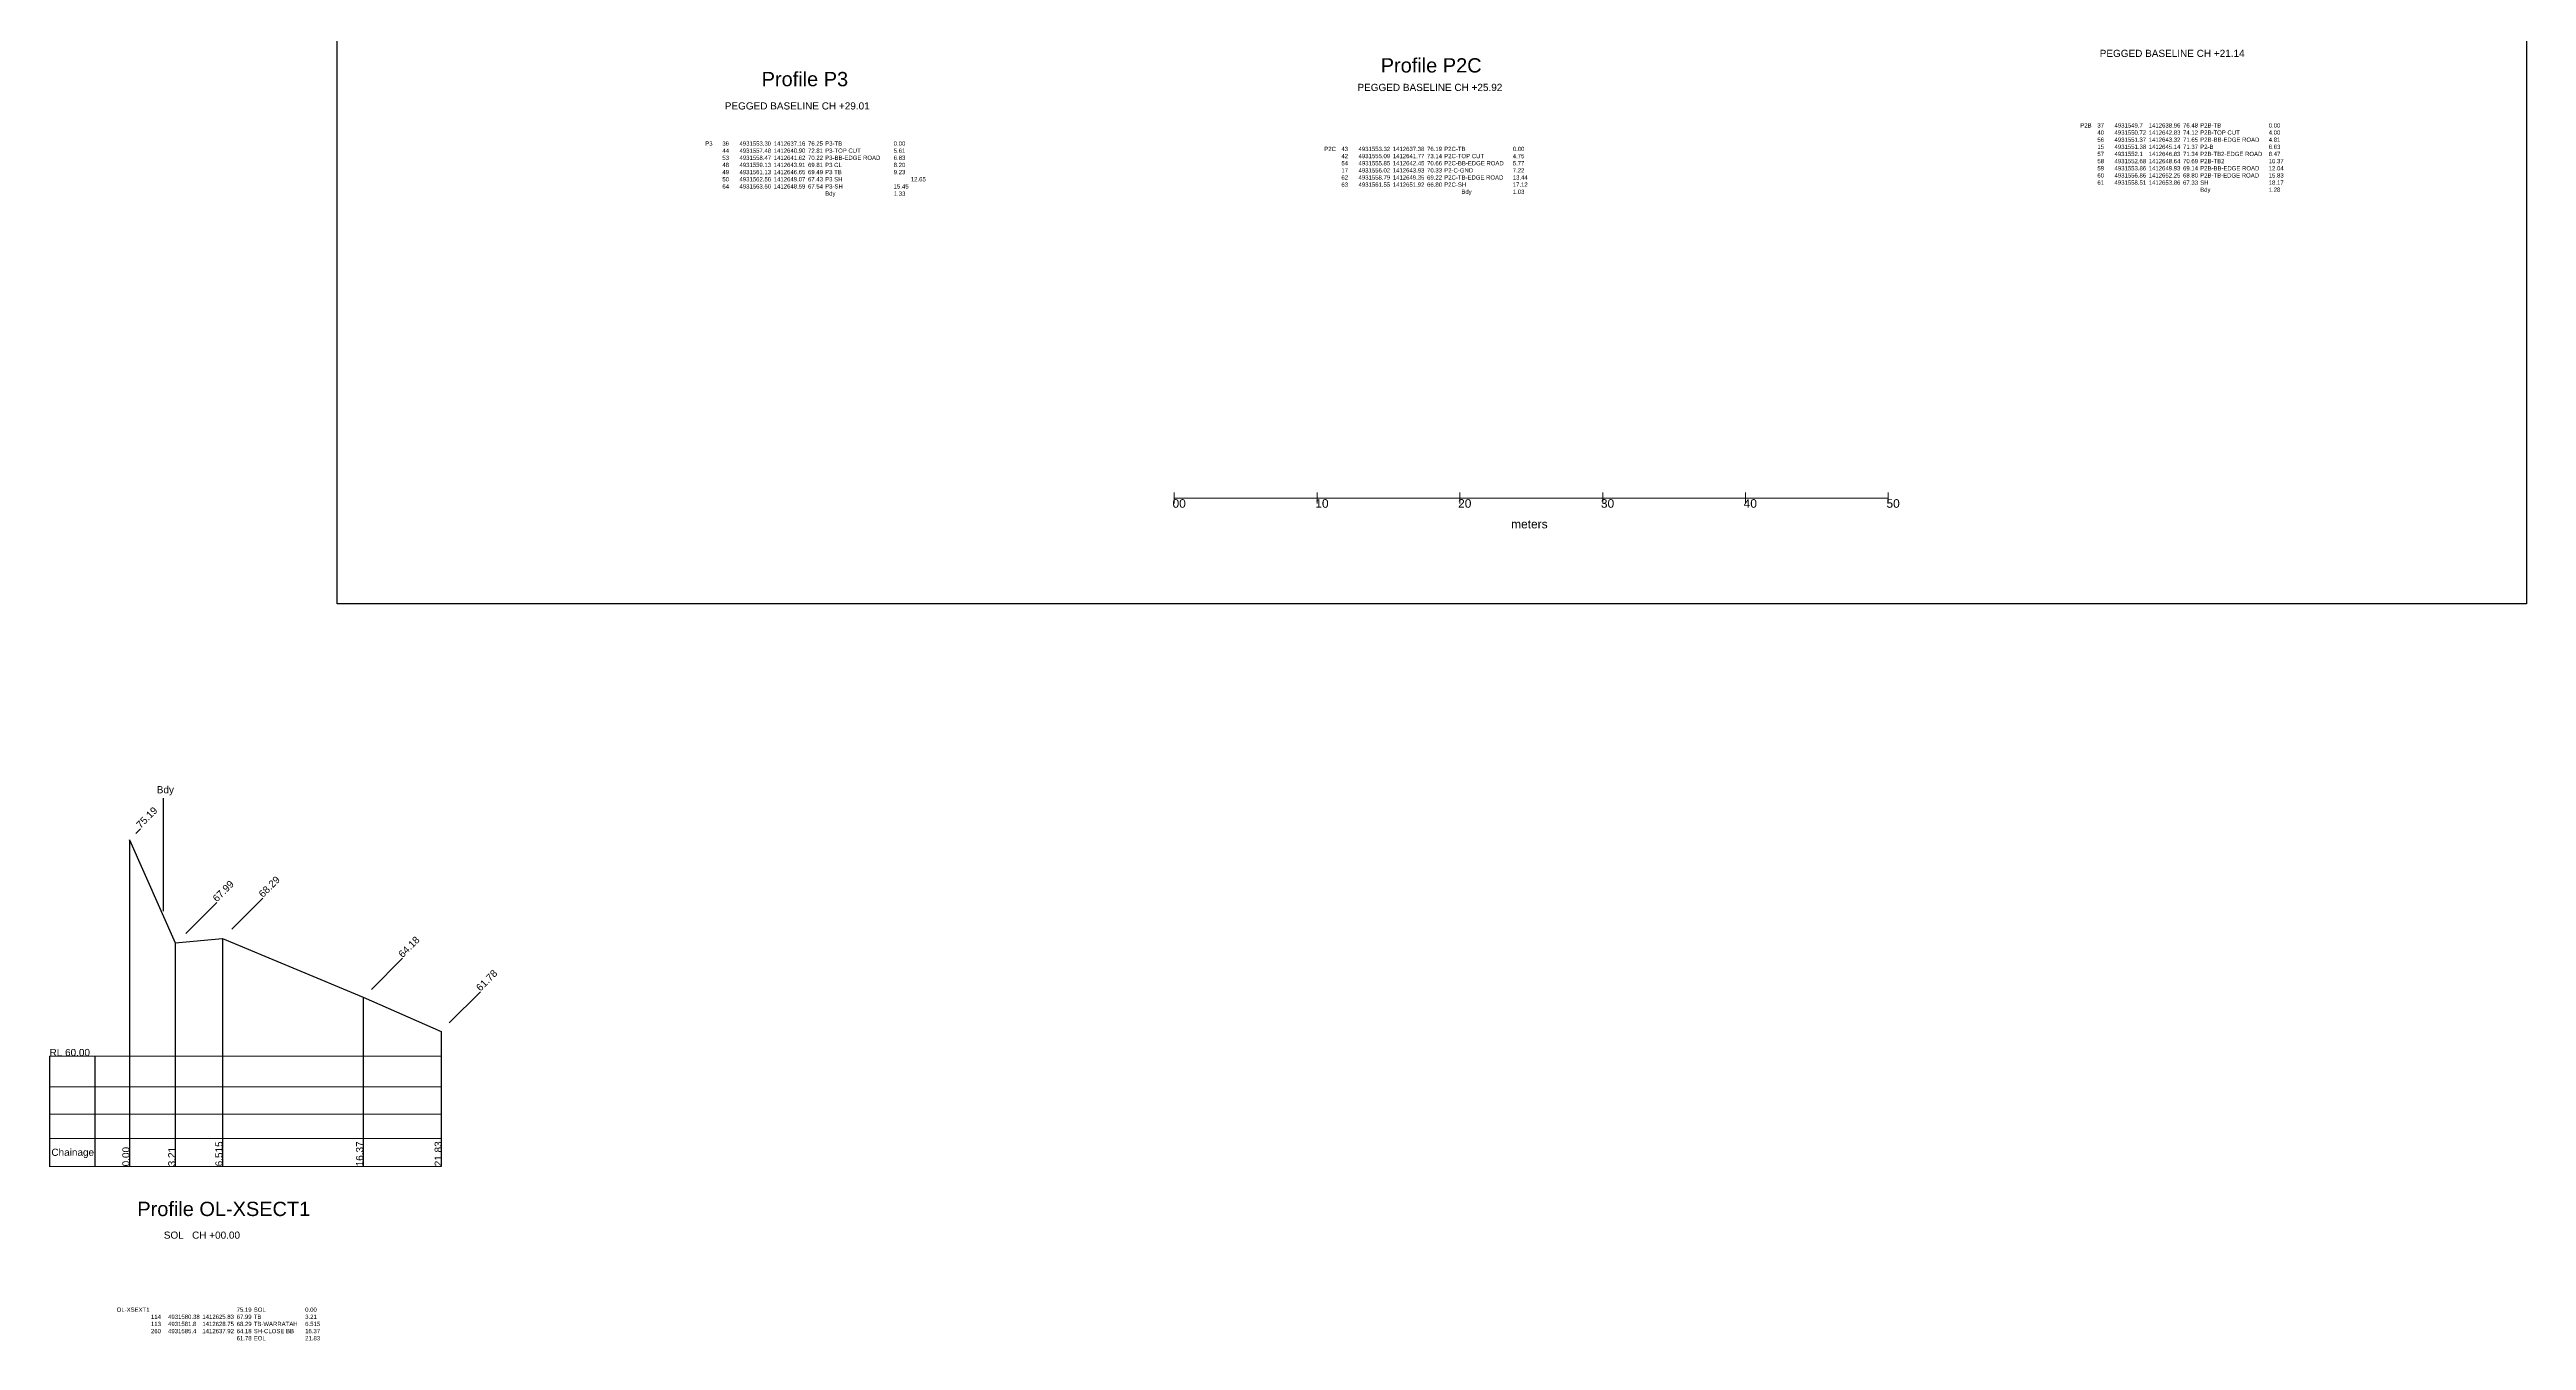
# Model space of a CAD drawing. Header units: millimetres. Extents: x -423347 to 1063494, y -223262 to 828147.
# Drawn here: x -47240 to 126246, y 40150 to 130527 of the extents above; entities that cross this region are included whole.
import ezdxf

# ---------------------------------------------------------------- set-up
doc = ezdxf.new("R2010")
doc.units = ezdxf.units.MM
doc.header["$PDMODE"] = 35
doc.header["$PDSIZE"] = 10
doc.styles.get("Standard").update_dxf_attribs({"font": 'arial.ttf'})

msp = doc.modelspace()

# ---------------------------------------------------------------- linework, layer by layer
at = {"color": 7, "lineweight": 0}
for p, q in [((31540.992, 99513.993), (31540.992, 98738.953)), ((31540.992, 99126.473), (81545.919, 99126.473)), ((31540.992, 99126.473), (31540.992, 99126.473)), ((41541.977, 99513.993), (41541.977, 98738.953)), ((41660.458, 99126.473), (41660.458, 99126.473)), ((51542.963, 99513.993), (51542.963, 98738.953)), ((61543.948, 99513.993), (61543.948, 98738.953)), ((61662.43, 99126.473), (61662.43, 99126.473)), ((61662.43, 99126.473), (61662.43, 99126.473)), ((61662.43, 99126.473), (61662.43, 99126.473)), ((71544.934, 99513.993), (71544.934, 98738.953)), ((81545.919, 99513.993), (81545.919, 98738.953)), ((-19810.749, 60059.83), (-47239.802, 60059.83))]:
    msp.add_line(p, q, dxfattribs=at)
for p, q in [((-39290.067, 78114.894), (-39290.067, 70197.171)), ((-47239.802, 60059.83), (-47239.802, 52314.441)), ((-44057.722, 60059.83), (-44057.722, 52314.441))]:
    msp.add_line(p, q)
at = {"lineweight": 0}
for p, q in [((-41192.546, 75644.486), (-40868, 75969.031)), ((-37693.671, 68636.915), (-35515.37, 70815.216)), ((-34470.545, 68941.644), (-32292.244, 71119.944)), ((-24686.116, 64729.043), (-22507.816, 66907.343)), ((-19239.783, 62387.087), (-17061.482, 64565.388)), ((-47239.802, 57915.347), (-19810.749, 57915.347)), ((-47239.802, 55995.859), (-19810.749, 55995.859)), ((-47239.802, 54282.625), (-19810.749, 54282.625)), ((-47239.802, 52339.044), (-19810.749, 52339.044))]:
    msp.add_line(p, q, dxfattribs=at)
msp.add_lwpolyline([(-27089.055, 226870.663), (126246.338, 226870.663), (126246.338, 91723.403), (-27089.055, 91723.403)], close=True)
at = {"color": 1}
msp.add_lwpolyline([(-41640.749, 75190), (-38430.749, 67990), (-35125.749, 68290), (-25270.749, 64180), (-19810.749, 61780)], dxfattribs=at)
for points in [[(-41640.749, 75190), (-41640.749, 52339.044)], [(-38430.749, 67990), (-38430.749, 52339.044)], [(-35125.749, 68290), (-35125.749, 52339.044)], [(-25270.749, 64180), (-25270.749, 52339.044)], [(-19810.749, 61780), (-19810.749, 52339.044)]]:
    msp.add_lwpolyline(points)
for p in [(-41640.749, 75190), (-38430.749, 67990), (-35125.749, 68290), (-25270.749, 64180), (-19810.749, 61780)]:
    msp.add_point(p)

# ---------------------------------------------------------------- texts
for s, p in [('00', (31414.078, 98448.555)), ('10', (41415.064, 98448.555)), ('20', (51416.049, 98448.555)), ('30', (61417.035, 98448.555)), ('40', (71418.021, 98448.555)), ('50', (81419.006, 98448.555))]:
    msp.add_text(s, height=600).set_placement(p)
at = {"lineweight": 0}
for s, p in [('Bdy', (-39728.462, 78456.915)), ('RL 60.00', (-47239.802, 60059.83)), ('Chainage', (-47110.329, 53075.05))]:
    msp.add_text(s, height=500, dxfattribs=at).set_placement(p)
for s, rotation, p in [('75.19', 45, (-40868, 75969.031)), ('67.99', 45, (-35515.37, 70815.216)), ('68.29', 45, (-32292.244, 71119.944)), ('64.18', 45, (-22507.816, 66907.343)), ('61.78', 45, (-17061.482, 64565.388)), ('6.515', 90, (-35125.749, 52339.044)), ('16.37', 90, (-25270.749, 52339.044)), ('21.83', 90, (-19771.144, 52339.044)), ('0.00', 90, (-41640.749, 52339.044)), ('3.21', 90, (-38430.749, 52339.044))]:
    msp.add_text(s, height=500, rotation=rotation).set_placement(p)
at = {"lineweight": 0, "attachment_point": 1}
for s, insert, char_height, width in [('PEGGED BASELINE CH +21.14', (96355.577, 130510.979), 500, 13494.94798), ('PEGGED BASELINE CH +29.01', (54.548, 126831.333), 500, 13494.94798), ('PEGGED BASELINE CH +25.92', (44366.583, 128129.443), 500, 13494.94798), ('Profile OL-XSECT1', (-41090.918, 49859.009), 1000, 12574.57967), ('SOL   CH +00.00', (-39235.273, 47772.863), 500, 13494.94798)]:
    msp.add_mtext(s, dxfattribs=dict(at, insert=insert, char_height=char_height, width=width))
at = {"attachment_point": 1}
for s, insert, char_height, width in [('Profile P3', (2638.475, 128960.05), 1000, 8744.60138), ('Profile P2C', (45998.022, 129921.913), 1000, 8744.60138), ('meters', (55126.84, 97605.606), 600, 2990.852)]:
    msp.add_mtext(s, dxfattribs=dict(at, insert=insert, char_height=char_height, width=width))
at = {"color": 1, "char_height": 300, "attachment_point": 1}
for s, insert, width in [('{\\C256;P2B^I37^I4931549.7^I1412638.96^I76.48 ^IP2B-TB^I^I^I0.00\\P^I40^I4931550.72^I1412642.83^I74.12 ^IP2B-TOP CUT^I^I4.00\\P^I56^I4931551.37^I1412643.32^I71.65 ^IP2B-BB-EDGE ROAD^I4.81\\P^I15^I4931551.38^I1412645.14^I71.37 ^IP2-B^I^I^I^I6.63\\P^I57^I4931552.1^I1412646.83^I71.34 ^IP2B-TB2-EDGE ROAD^I8.47\\P^I58^I4931552.68^I1412648.64^I70.69 ^IP2B-TB2^I^I^I10.37\\P^I59^I4931553.86^I1412649.93^I69.14 ^IP2B-BB-EDGE ROAD^I12.04\\P^I60^I4931556.86^I1412652.25^I68.80 ^IP2B-TB-EDGE ROAD^I15.83\\P^I61^I4931558.51^I1412653.86^I67.33 ^ISH^I^I^I^I18.17\\P^I^I^I^I^I^I^IBdy^I^I^I^I1.28}', (94993.625, 125367.911), 20740.7115), ('{\\C256;P3^I36^I4931553.30 ^I1412637.16 ^I76.25 ^IP3-TB^I^I^I^I0.00 \\P^I44^I4931557.48 ^I1412640.90 ^I72.81 ^IP3-TOP CUT^I^I5.61 \\P^I53^I4931558.47 ^I1412641.62 ^I70.22 ^IP3-BB-EDGE ROAD^I6.83\\P^I48^I4931559.13 ^I1412643.91 ^I69.81 ^IP3 CL^I^I^I^I8.20 \\P^I49^I4931561.13 ^I1412646.65 ^I69.49 ^IP3 TB^I^I^I^I9.23 \\P^I50^I4931562.50 ^I1412649.07 ^I67.43 ^IP3 SH^I^I^I^I12.65 \\P^I64^I4931563.50 ^I1412648.59 ^I67.54 ^IP3-SH^I^I^I15.45 \\P^I^I^I^I^I^I^IBdy^I^I^I^I1.33}', (-1314.671, 124099.209), 16249.39049), ('{\\C256;P2C^I43^I4931553.32^I1412637.38^I76.19 ^IP2C-TB^I^I^I0.00\\P^I42^I4931555.09^I1412641.77^I73.14 ^IP2C-TOP CUT^I^I4.75\\P^I54^I4931555.85^I1412642.45^I70.66 ^IP2C-BB-EDGE ROAD^I5.77 \\P^I17^I4931556.02^I1412643.93^I70.33 ^IP2-C-GND^I^I^I7.22 \\P^I62^I4931558.79^I1412649.35^I69.22 ^IP2C-TB-EDGE ROAD^I13.44\\P^I63^I4931561.55^I1412651.92^I66.80 ^IP2C-SH^I^I^I17.12\\P^I^I^I^I^I^I^I^IBdy^I^I^I1.03}', (42044.877, 123720.879), 14373.20366)]:
    msp.add_mtext(s, dxfattribs=dict(at, insert=insert, width=width))
at = {"color": 7, "insert": (-42536.11, 42454.326), "char_height": 300, "width": 16722.93113, "attachment_point": 1}
msp.add_mtext('OL-XSEXT1^I^I^I^I^I^I75.19 ^ISOL^I^I^I0.00 \\P^I^I114^I4931580.38^I1412625.83^I67.99^ITB^I^I^I3.21 \\P^I^I113^I4931581.8^I1412628.75^I68.29^ITB-WARRATAH^I6.515\\P^I^I260^I4931585.4^I1412637.92^I64.18^ISH-CLOSE BB^I16.37 \\P^I^I^I^I^I^I^I61.78 ^IEOL^I^I^I21.83 ', dxfattribs=at)

doc.saveas('drawing.dxf')
